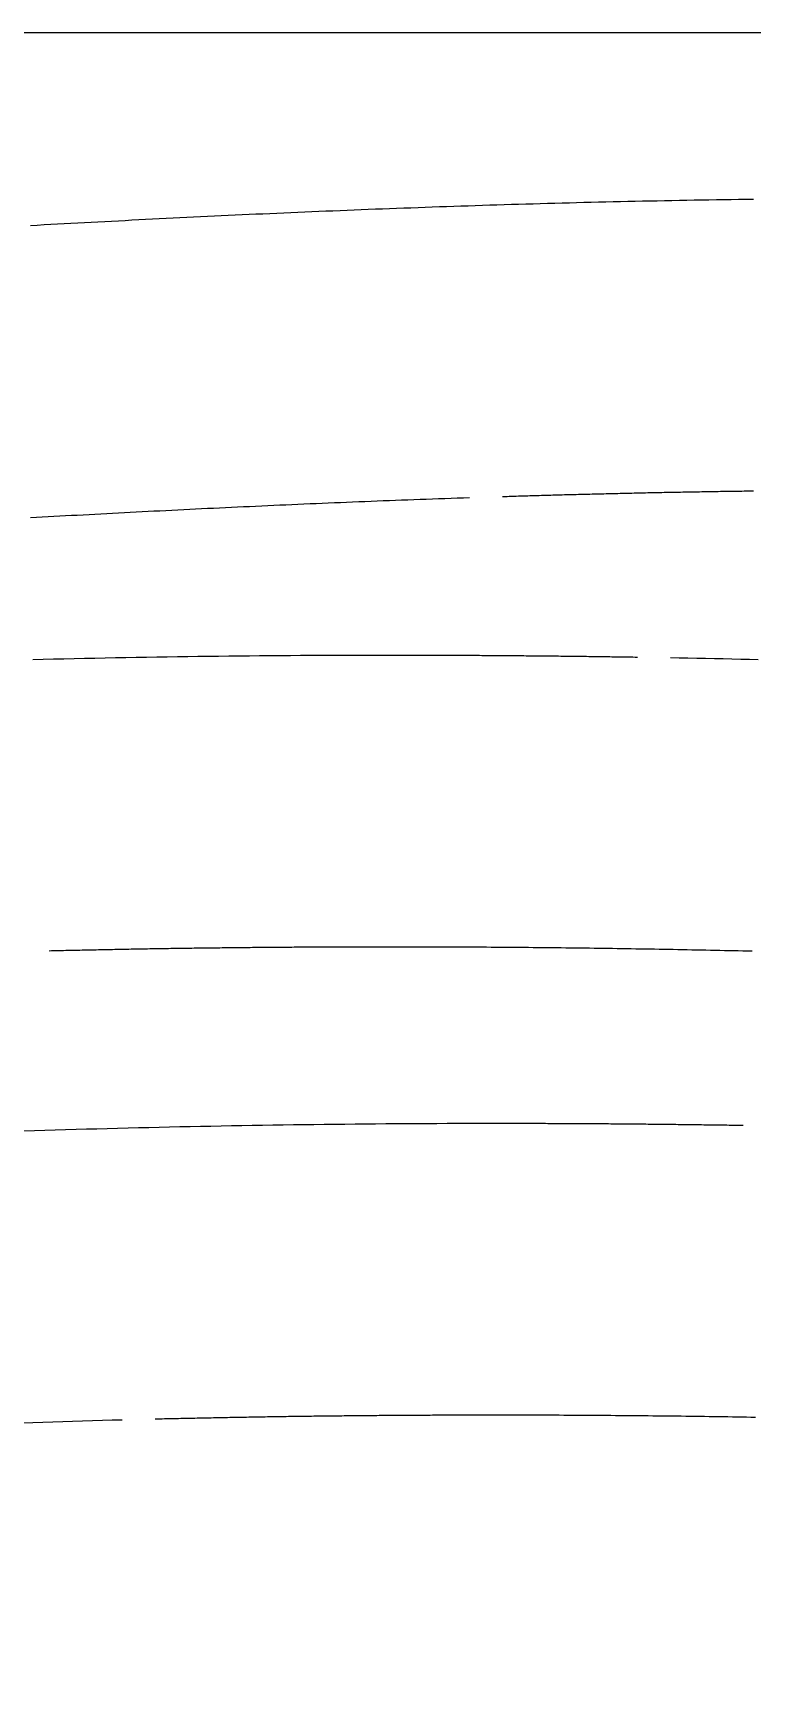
# Model space of a CAD drawing. Extents: x -537 to 363, y 432 to 791.
# Drawn here: x 192.88 to 214.75, y 611.59 to 661.58 of the extents above; entities that cross this region are included whole.
import ezdxf

# ---------------------------------------------------------------- set-up
doc = ezdxf.new("R2010")
doc.units = 0
doc.layers.get('0').update_dxf_attribs({"linetype": 'CONTINUOUS'})
doc.layers.add('90X10', color=1, linetype='CONTINUOUS')

msp = doc.modelspace()

# ---------------------------------------------------------------- linework, layer by layer
for points in [[(192.813, 655.728, 0), (193.017, 655.739, 0), (193.221, 655.75, 0), (193.425, 655.761, 0), (193.63, 655.772, 0), (193.834, 655.784, 0), (194.039, 655.795, 0), (194.245, 655.806, 0), (194.45, 655.817, 0), (194.656, 655.828, 0), (194.862, 655.838, 0), (195.068, 655.849, 0), (195.275, 655.86, 0), (195.481, 655.871, 0), (195.688, 655.881, 0), (195.896, 655.892, 0), (196.103, 655.903, 0), (196.311, 655.913, 0), (196.519, 655.924, 0), (196.727, 655.934, 0), (196.935, 655.945, 0), (197.144, 655.955, 0), (197.353, 655.965, 0), (197.562, 655.975, 0), (197.771, 655.985, 0), (197.981, 655.996, 0), (198.191, 656.006, 0), (198.401, 656.016, 0), (198.611, 656.025, 0), (198.822, 656.035, 0), (199.032, 656.045, 0), (199.243, 656.055, 0), (199.455, 656.064, 0), (199.666, 656.074, 0), (199.878, 656.083, 0), (200.09, 656.093, 0), (200.302, 656.102, 0), (200.514, 656.112, 0), (200.727, 656.121, 0), (200.94, 656.13, 0), (201.153, 656.139, 0), (201.366, 656.148, 0), (201.58, 656.157, 0), (201.794, 656.166, 0), (202.008, 656.175, 0), (202.222, 656.183, 0), (202.436, 656.192, 0), (202.651, 656.201, 0), (202.866, 656.209, 0), (203.081, 656.218, 0), (203.296, 656.226, 0), (203.512, 656.234, 0), (203.728, 656.242, 0), (203.944, 656.25, 0), (204.16, 656.258, 0), (204.377, 656.266, 0), (204.593, 656.274, 0), (204.81, 656.282, 0), (205.027, 656.29, 0), (205.245, 656.297, 0), (205.462, 656.305, 0), (205.68, 656.312, 0), (205.898, 656.319, 0), (206.116, 656.327, 0), (206.335, 656.334, 0), (206.554, 656.341, 0), (206.773, 656.348, 0), (206.992, 656.354, 0), (207.211, 656.361, 0), (207.431, 656.368, 0), (207.65, 656.374, 0), (207.87, 656.381, 0), (208.091, 656.387, 0), (208.311, 656.393, 0), (208.532, 656.4, 0), (208.753, 656.406, 0), (208.974, 656.412, 0), (209.195, 656.417, 0), (209.417, 656.423, 0), (209.638, 656.429, 0), (209.86, 656.434, 0), (210.082, 656.44, 0), (210.305, 656.445, 0), (210.527, 656.45, 0), (210.75, 656.455, 0), (210.973, 656.46, 0), (211.196, 656.465, 0), (211.42, 656.47, 0), (211.643, 656.475, 0), (211.867, 656.479, 0), (212.091, 656.484, 0), (212.316, 656.488, 0), (212.54, 656.492, 0), (212.765, 656.496, 0), (212.99, 656.5, 0), (213.215, 656.504, 0), (213.44, 656.508, 0), (213.666, 656.511, 0), (213.891, 656.515, 0), (214.117, 656.518, 0), (214.343, 656.522, 0), (214.57, 656.525, 0), (214.796, 656.528, 0)], [(206.162, 647.443, 0), (205.973, 647.437, 0), (205.785, 647.431, 0), (205.597, 647.424, 0), (205.409, 647.418, 0), (205.221, 647.411, 0), (205.033, 647.404, 0), (204.845, 647.398, 0), (204.658, 647.391, 0), (204.471, 647.384, 0), (204.283, 647.377, 0), (204.096, 647.37, 0), (203.91, 647.363, 0), (203.723, 647.356, 0), (203.536, 647.349, 0), (203.35, 647.342, 0), (203.164, 647.334, 0), (202.978, 647.327, 0), (202.792, 647.319, 0), (202.606, 647.312, 0), (202.42, 647.304, 0), (202.235, 647.297, 0), (202.05, 647.289, 0), (201.865, 647.281, 0), (201.68, 647.274, 0), (201.495, 647.266, 0), (201.31, 647.258, 0), (201.126, 647.25, 0), (200.941, 647.242, 0), (200.757, 647.234, 0), (200.573, 647.226, 0), (200.389, 647.218, 0), (200.205, 647.209, 0), (200.022, 647.201, 0), (199.839, 647.193, 0), (199.655, 647.185, 0), (199.472, 647.176, 0), (199.289, 647.168, 0), (199.107, 647.159, 0), (198.924, 647.151, 0), (198.741, 647.142, 0), (198.559, 647.133, 0), (198.377, 647.125, 0), (198.195, 647.116, 0), (198.013, 647.107, 0), (197.832, 647.098, 0), (197.65, 647.089, 0), (197.469, 647.08, 0), (197.288, 647.071, 0), (197.107, 647.062, 0), (196.926, 647.053, 0), (196.745, 647.044, 0), (196.565, 647.035, 0), (196.384, 647.026, 0), (196.204, 647.017, 0), (196.024, 647.007, 0), (195.844, 646.998, 0), (195.665, 646.989, 0), (195.485, 646.979, 0), (195.306, 646.97, 0), (195.127, 646.96, 0), (194.948, 646.951, 0), (194.769, 646.941, 0), (194.59, 646.932, 0), (194.412, 646.922, 0), (194.233, 646.912, 0), (194.055, 646.903, 0), (193.877, 646.893, 0), (193.699, 646.883, 0), (193.522, 646.873, 0), (193.344, 646.864, 0), (193.167, 646.854, 0), (192.989, 646.844, 0), (192.812, 646.834, 0)], [(214.793, 647.647, 0), (214.721, 647.646, 0), (214.65, 647.645, 0), (214.578, 647.644, 0), (214.506, 647.643, 0), (214.435, 647.642, 0), (214.363, 647.641, 0), (214.292, 647.64, 0), (214.22, 647.639, 0), (214.148, 647.638, 0), (214.077, 647.637, 0), (214.005, 647.636, 0), (213.934, 647.635, 0), (213.862, 647.634, 0), (213.791, 647.633, 0), (213.72, 647.631, 0), (213.648, 647.63, 0), (213.577, 647.629, 0), (213.505, 647.628, 0), (213.434, 647.627, 0), (213.363, 647.626, 0), (213.291, 647.624, 0), (213.22, 647.623, 0), (213.149, 647.622, 0), (213.078, 647.621, 0), (213.006, 647.619, 0), (212.935, 647.618, 0), (212.864, 647.617, 0), (212.793, 647.616, 0), (212.721, 647.614, 0), (212.65, 647.613, 0), (212.579, 647.612, 0), (212.508, 647.61, 0), (212.437, 647.609, 0), (212.366, 647.608, 0), (212.295, 647.606, 0), (212.224, 647.605, 0), (212.153, 647.603, 0), (212.082, 647.602, 0), (212.011, 647.601, 0), (211.94, 647.599, 0), (211.869, 647.598, 0), (211.798, 647.596, 0), (211.727, 647.595, 0), (211.656, 647.593, 0), (211.585, 647.592, 0), (211.515, 647.59, 0), (211.444, 647.589, 0), (211.373, 647.587, 0), (211.302, 647.586, 0), (211.231, 647.584, 0), (211.161, 647.583, 0), (211.09, 647.581, 0), (211.019, 647.579, 0), (210.949, 647.578, 0), (210.878, 647.576, 0), (210.807, 647.575, 0), (210.737, 647.573, 0), (210.666, 647.571, 0), (210.595, 647.57, 0), (210.525, 647.568, 0), (210.454, 647.566, 0), (210.384, 647.565, 0), (210.313, 647.563, 0), (210.243, 647.561, 0), (210.172, 647.56, 0), (210.102, 647.558, 0), (210.032, 647.556, 0), (209.961, 647.554, 0), (209.891, 647.553, 0), (209.82, 647.551, 0), (209.75, 647.549, 0), (209.68, 647.547, 0), (209.609, 647.545, 0), (209.539, 647.544, 0), (209.469, 647.542, 0), (209.399, 647.54, 0), (209.328, 647.538, 0), (209.258, 647.536, 0), (209.188, 647.534, 0), (209.118, 647.532, 0), (209.048, 647.531, 0), (208.977, 647.529, 0), (208.907, 647.527, 0), (208.837, 647.525, 0), (208.767, 647.523, 0), (208.697, 647.521, 0), (208.627, 647.519, 0), (208.557, 647.517, 0), (208.487, 647.515, 0), (208.417, 647.513, 0), (208.347, 647.511, 0), (208.277, 647.509, 0), (208.207, 647.507, 0), (208.137, 647.505, 0), (208.068, 647.503, 0), (207.998, 647.501, 0), (207.928, 647.499, 0), (207.858, 647.497, 0), (207.788, 647.495, 0), (207.719, 647.493, 0), (207.649, 647.491, 0), (207.579, 647.488, 0), (207.509, 647.486, 0), (207.44, 647.484, 0), (207.37, 647.482, 0), (207.3, 647.48, 0), (207.231, 647.478, 0), (207.161, 647.476, 0)], [(192.877, 642.532, 0), (193.192, 642.54, 0), (193.507, 642.547, 0), (193.822, 642.554, 0), (194.137, 642.561, 0), (194.452, 642.568, 0), (194.766, 642.575, 0), (195.081, 642.581, 0), (195.395, 642.587, 0), (195.709, 642.593, 0), (196.023, 642.598, 0), (196.337, 642.604, 0), (196.65, 642.609, 0), (196.963, 642.614, 0), (197.277, 642.618, 0), (197.59, 642.623, 0), (197.902, 642.627, 0), (198.215, 642.631, 0), (198.528, 642.635, 0), (198.84, 642.638, 0), (199.152, 642.641, 0), (199.464, 642.645, 0), (199.776, 642.647, 0), (200.088, 642.65, 0), (200.4, 642.652, 0), (200.711, 642.655, 0), (201.022, 642.657, 0), (201.333, 642.658, 0), (201.644, 642.66, 0), (201.955, 642.661, 0), (202.266, 642.662, 0)], [(202.266, 642.662, 0), (202.337, 642.663, 0), (202.409, 642.663, 0), (202.48, 642.663, 0), (202.552, 642.663, 0), (202.623, 642.663, 0), (202.694, 642.664, 0), (202.766, 642.664, 0), (202.837, 642.664, 0), (202.908, 642.664, 0), (202.98, 642.664, 0), (203.051, 642.664, 0), (203.122, 642.664, 0), (203.194, 642.664, 0), (203.265, 642.664, 0), (203.336, 642.665, 0), (203.407, 642.665, 0), (203.479, 642.665, 0), (203.55, 642.665, 0), (203.621, 642.665, 0), (203.692, 642.665, 0), (203.764, 642.665, 0), (203.835, 642.665, 0), (203.906, 642.665, 0), (203.977, 642.665, 0), (204.048, 642.665, 0), (204.119, 642.665, 0), (204.191, 642.665, 0), (204.262, 642.664, 0), (204.333, 642.664, 0), (204.404, 642.664, 0), (204.475, 642.664, 0), (204.546, 642.664, 0), (204.617, 642.664, 0), (204.688, 642.664, 0), (204.76, 642.664, 0), (204.831, 642.663, 0), (204.902, 642.663, 0), (204.973, 642.663, 0), (205.044, 642.663, 0), (205.115, 642.663, 0), (205.186, 642.663, 0), (205.257, 642.662, 0), (205.328, 642.662, 0), (205.399, 642.662, 0), (205.47, 642.662, 0), (205.541, 642.661, 0), (205.612, 642.661, 0), (205.683, 642.661, 0), (205.754, 642.66, 0), (205.825, 642.66, 0), (205.896, 642.66, 0), (205.967, 642.659, 0), (206.038, 642.659, 0), (206.109, 642.659, 0), (206.18, 642.658, 0), (206.251, 642.658, 0), (206.321, 642.658, 0), (206.392, 642.657, 0), (206.463, 642.657, 0), (206.534, 642.656, 0), (206.605, 642.656, 0), (206.676, 642.656, 0), (206.747, 642.655, 0), (206.818, 642.655, 0), (206.888, 642.654, 0), (206.959, 642.654, 0), (207.03, 642.653, 0), (207.101, 642.653, 0), (207.172, 642.652, 0), (207.243, 642.652, 0), (207.313, 642.651, 0), (207.384, 642.651, 0), (207.455, 642.65, 0), (207.526, 642.649, 0), (207.596, 642.649, 0), (207.667, 642.648, 0), (207.738, 642.648, 0), (207.809, 642.647, 0), (207.879, 642.646, 0), (207.95, 642.646, 0), (208.021, 642.645, 0), (208.092, 642.644, 0), (208.162, 642.644, 0), (208.233, 642.643, 0), (208.304, 642.642, 0), (208.374, 642.642, 0), (208.445, 642.641, 0), (208.516, 642.64, 0), (208.586, 642.64, 0), (208.657, 642.639, 0), (208.728, 642.638, 0), (208.798, 642.637, 0), (208.869, 642.637, 0), (208.939, 642.636, 0), (209.01, 642.635, 0), (209.081, 642.634, 0), (209.151, 642.633, 0), (209.222, 642.633, 0), (209.292, 642.632, 0), (209.363, 642.631, 0), (209.434, 642.63, 0), (209.504, 642.629, 0), (209.575, 642.628, 0), (209.645, 642.627, 0), (209.716, 642.627, 0), (209.786, 642.626, 0), (209.857, 642.625, 0), (209.927, 642.624, 0), (209.998, 642.623, 0), (210.068, 642.622, 0), (210.139, 642.621, 0), (210.209, 642.62, 0), (210.28, 642.619, 0), (210.35, 642.618, 0), (210.421, 642.617, 0), (210.491, 642.616, 0), (210.562, 642.615, 0), (210.632, 642.614, 0), (210.702, 642.613, 0), (210.773, 642.612, 0), (210.843, 642.611, 0), (210.914, 642.61, 0), (210.984, 642.609, 0), (211.055, 642.608, 0), (211.125, 642.607, 0), (211.195, 642.605, 0), (211.266, 642.604, 0)], [(212.266, 642.587, 0), (212.533, 642.582, 0), (212.801, 642.577, 0), (213.069, 642.572, 0), (213.336, 642.567, 0), (213.604, 642.561, 0), (213.871, 642.556, 0), (214.138, 642.55, 0), (214.405, 642.544, 0), (214.672, 642.538, 0), (214.939, 642.532, 0)], [(202.381, 633.787, 0), (202.31, 633.787, 0), (202.24, 633.787, 0), (202.17, 633.786, 0), (202.099, 633.786, 0), (202.029, 633.786, 0), (201.958, 633.786, 0), (201.888, 633.785, 0), (201.817, 633.785, 0), (201.747, 633.785, 0), (201.677, 633.784, 0), (201.606, 633.784, 0), (201.536, 633.784, 0), (201.465, 633.783, 0), (201.395, 633.783, 0), (201.324, 633.783, 0), (201.254, 633.782, 0), (201.183, 633.782, 0), (201.113, 633.782, 0), (201.042, 633.781, 0), (200.972, 633.781, 0), (200.901, 633.78, 0), (200.831, 633.78, 0), (200.76, 633.779, 0), (200.69, 633.779, 0), (200.619, 633.778, 0), (200.549, 633.778, 0), (200.478, 633.777, 0), (200.407, 633.777, 0), (200.337, 633.776, 0), (200.266, 633.776, 0), (200.196, 633.775, 0), (200.125, 633.775, 0), (200.054, 633.774, 0), (199.984, 633.773, 0), (199.913, 633.773, 0), (199.843, 633.772, 0), (199.772, 633.772, 0), (199.701, 633.771, 0), (199.631, 633.77, 0), (199.56, 633.77, 0), (199.489, 633.769, 0), (199.419, 633.768, 0), (199.348, 633.768, 0), (199.277, 633.767, 0), (199.207, 633.766, 0), (199.136, 633.765, 0), (199.065, 633.765, 0), (198.994, 633.764, 0), (198.924, 633.763, 0), (198.853, 633.762, 0), (198.782, 633.762, 0), (198.711, 633.761, 0), (198.641, 633.76, 0), (198.57, 633.759, 0), (198.499, 633.758, 0), (198.428, 633.757, 0), (198.358, 633.757, 0), (198.287, 633.756, 0), (198.216, 633.755, 0), (198.145, 633.754, 0), (198.074, 633.753, 0), (198.003, 633.752, 0), (197.933, 633.751, 0), (197.862, 633.75, 0), (197.791, 633.749, 0), (197.72, 633.748, 0), (197.649, 633.747, 0), (197.578, 633.746, 0), (197.507, 633.745, 0), (197.436, 633.744, 0), (197.366, 633.743, 0), (197.295, 633.742, 0), (197.224, 633.741, 0), (197.153, 633.74, 0), (197.082, 633.739, 0), (197.011, 633.738, 0), (196.94, 633.737, 0), (196.869, 633.736, 0), (196.798, 633.735, 0), (196.727, 633.733, 0), (196.656, 633.732, 0), (196.585, 633.731, 0), (196.514, 633.73, 0), (196.443, 633.729, 0), (196.372, 633.728, 0), (196.301, 633.726, 0), (196.23, 633.725, 0), (196.159, 633.724, 0), (196.088, 633.723, 0), (196.017, 633.721, 0), (195.946, 633.72, 0), (195.875, 633.719, 0), (195.804, 633.718, 0), (195.733, 633.716, 0), (195.661, 633.715, 0), (195.59, 633.714, 0), (195.519, 633.712, 0), (195.448, 633.711, 0), (195.377, 633.71, 0), (195.306, 633.708, 0), (195.235, 633.707, 0), (195.163, 633.705, 0), (195.092, 633.704, 0), (195.021, 633.703, 0), (194.95, 633.701, 0), (194.879, 633.7, 0), (194.808, 633.698, 0), (194.736, 633.697, 0), (194.665, 633.695, 0), (194.594, 633.694, 0), (194.523, 633.692, 0), (194.451, 633.691, 0), (194.38, 633.689, 0), (194.309, 633.688, 0), (194.238, 633.686, 0), (194.166, 633.685, 0), (194.095, 633.683, 0), (194.024, 633.681, 0), (193.952, 633.68, 0), (193.881, 633.678, 0), (193.81, 633.677, 0), (193.738, 633.675, 0), (193.667, 633.673, 0), (193.596, 633.672, 0), (193.524, 633.67, 0), (193.453, 633.668, 0), (193.382, 633.667, 0)], [(214.755, 633.658, 0), (214.614, 633.661, 0), (214.473, 633.665, 0), (214.331, 633.668, 0), (214.19, 633.671, 0), (214.049, 633.674, 0), (213.908, 633.677, 0), (213.767, 633.68, 0), (213.625, 633.683, 0), (213.484, 633.686, 0), (213.343, 633.689, 0), (213.202, 633.692, 0), (213.06, 633.695, 0), (212.919, 633.698, 0), (212.778, 633.701, 0), (212.636, 633.703, 0), (212.495, 633.706, 0), (212.353, 633.709, 0), (212.212, 633.711, 0), (212.07, 633.714, 0), (211.929, 633.716, 0), (211.787, 633.719, 0), (211.646, 633.721, 0), (211.504, 633.724, 0), (211.362, 633.726, 0), (211.221, 633.728, 0), (211.079, 633.731, 0), (210.937, 633.733, 0), (210.796, 633.735, 0), (210.654, 633.737, 0), (210.512, 633.739, 0), (210.37, 633.741, 0), (210.229, 633.743, 0), (210.087, 633.745, 0), (209.945, 633.747, 0), (209.803, 633.749, 0), (209.661, 633.751, 0), (209.519, 633.753, 0), (209.377, 633.755, 0), (209.235, 633.756, 0), (209.093, 633.758, 0), (208.951, 633.76, 0), (208.809, 633.761, 0), (208.667, 633.763, 0), (208.524, 633.764, 0), (208.382, 633.766, 0), (208.24, 633.767, 0), (208.098, 633.769, 0), (207.955, 633.77, 0), (207.813, 633.771, 0), (207.671, 633.772, 0), (207.528, 633.774, 0), (207.386, 633.775, 0), (207.243, 633.776, 0), (207.101, 633.777, 0), (206.958, 633.778, 0), (206.816, 633.779, 0), (206.673, 633.78, 0), (206.531, 633.781, 0), (206.388, 633.782, 0), (206.245, 633.782, 0), (206.103, 633.783, 0), (205.96, 633.784, 0), (205.817, 633.785, 0), (205.674, 633.785, 0), (205.532, 633.786, 0), (205.389, 633.786, 0), (205.246, 633.787, 0), (205.103, 633.787, 0), (204.96, 633.788, 0), (204.817, 633.788, 0), (204.674, 633.788, 0), (204.531, 633.789, 0), (204.388, 633.789, 0), (204.245, 633.789, 0), (204.101, 633.789, 0), (203.958, 633.789, 0), (203.815, 633.789, 0), (203.672, 633.789, 0), (203.528, 633.789, 0), (203.385, 633.789, 0), (203.242, 633.789, 0), (203.098, 633.789, 0), (202.955, 633.789, 0), (202.811, 633.788, 0), (202.668, 633.788, 0), (202.524, 633.788, 0), (202.381, 633.787, 0)], [(192.61, 628.199, 0), (192.927, 628.209, 0), (193.244, 628.219, 0), (193.561, 628.229, 0), (193.878, 628.238, 0), (194.195, 628.248, 0), (194.511, 628.257, 0), (194.827, 628.266, 0), (195.144, 628.274, 0), (195.46, 628.283, 0), (195.775, 628.291, 0), (196.091, 628.299, 0), (196.406, 628.306, 0), (196.721, 628.314, 0), (197.036, 628.321, 0), (197.351, 628.328, 0), (197.666, 628.335, 0), (197.981, 628.341, 0), (198.295, 628.347, 0), (198.609, 628.353, 0), (198.923, 628.359, 0), (199.237, 628.365, 0), (199.551, 628.37, 0), (199.864, 628.375, 0), (200.177, 628.38, 0), (200.491, 628.385, 0), (200.804, 628.389, 0), (201.116, 628.393, 0), (201.429, 628.397, 0), (201.742, 628.401, 0), (202.054, 628.405, 0), (202.366, 628.408, 0), (202.678, 628.411, 0), (202.99, 628.414, 0), (203.302, 628.416, 0), (203.614, 628.419, 0), (203.925, 628.421, 0), (204.236, 628.423, 0), (204.548, 628.425, 0), (204.859, 628.426, 0), (205.169, 628.428, 0), (205.48, 628.429, 0)], [(205.48, 628.429, 0), (205.551, 628.429, 0), (205.623, 628.429, 0), (205.694, 628.429, 0), (205.766, 628.43, 0), (205.837, 628.43, 0), (205.908, 628.43, 0), (205.98, 628.43, 0), (206.051, 628.43, 0), (206.122, 628.43, 0), (206.194, 628.431, 0), (206.265, 628.431, 0), (206.336, 628.431, 0), (206.408, 628.431, 0), (206.479, 628.431, 0), (206.55, 628.431, 0), (206.621, 628.431, 0), (206.693, 628.431, 0), (206.764, 628.431, 0), (206.835, 628.431, 0), (206.906, 628.431, 0), (206.978, 628.431, 0), (207.049, 628.431, 0), (207.12, 628.431, 0), (207.191, 628.431, 0), (207.262, 628.431, 0), (207.333, 628.431, 0), (207.405, 628.431, 0), (207.476, 628.431, 0), (207.547, 628.431, 0), (207.618, 628.431, 0), (207.689, 628.431, 0), (207.76, 628.43, 0), (207.831, 628.43, 0), (207.903, 628.43, 0), (207.974, 628.43, 0), (208.045, 628.43, 0), (208.116, 628.43, 0), (208.187, 628.43, 0), (208.258, 628.429, 0), (208.329, 628.429, 0), (208.4, 628.429, 0), (208.471, 628.429, 0), (208.542, 628.428, 0), (208.613, 628.428, 0), (208.684, 628.428, 0), (208.755, 628.428, 0), (208.826, 628.427, 0), (208.897, 628.427, 0), (208.968, 628.427, 0), (209.039, 628.427, 0), (209.11, 628.426, 0), (209.181, 628.426, 0), (209.252, 628.426, 0), (209.323, 628.425, 0), (209.394, 628.425, 0), (209.465, 628.424, 0), (209.536, 628.424, 0), (209.606, 628.424, 0), (209.677, 628.423, 0), (209.748, 628.423, 0), (209.819, 628.422, 0), (209.89, 628.422, 0), (209.961, 628.421, 0), (210.032, 628.421, 0), (210.102, 628.421, 0), (210.173, 628.42, 0), (210.244, 628.42, 0), (210.315, 628.419, 0), (210.386, 628.419, 0), (210.457, 628.418, 0), (210.527, 628.417, 0), (210.598, 628.417, 0), (210.669, 628.416, 0), (210.74, 628.416, 0), (210.81, 628.415, 0), (210.881, 628.415, 0), (210.952, 628.414, 0), (211.023, 628.413, 0), (211.093, 628.413, 0), (211.164, 628.412, 0), (211.235, 628.412, 0), (211.306, 628.411, 0), (211.376, 628.41, 0), (211.447, 628.41, 0), (211.518, 628.409, 0), (211.588, 628.408, 0), (211.659, 628.407, 0), (211.73, 628.407, 0), (211.8, 628.406, 0), (211.871, 628.405, 0), (211.942, 628.405, 0), (212.012, 628.404, 0), (212.083, 628.403, 0), (212.153, 628.402, 0), (212.224, 628.401, 0), (212.295, 628.401, 0), (212.365, 628.4, 0), (212.436, 628.399, 0), (212.506, 628.398, 0), (212.577, 628.397, 0), (212.648, 628.396, 0), (212.718, 628.396, 0), (212.789, 628.395, 0), (212.859, 628.394, 0), (212.93, 628.393, 0), (213, 628.392, 0), (213.071, 628.391, 0), (213.141, 628.39, 0), (213.212, 628.389, 0), (213.282, 628.388, 0), (213.353, 628.387, 0), (213.423, 628.386, 0), (213.494, 628.385, 0), (213.564, 628.384, 0), (213.635, 628.383, 0), (213.705, 628.382, 0), (213.776, 628.381, 0), (213.846, 628.38, 0), (213.917, 628.379, 0), (213.987, 628.378, 0), (214.057, 628.377, 0), (214.128, 628.376, 0), (214.198, 628.375, 0), (214.269, 628.374, 0), (214.339, 628.373, 0), (214.409, 628.372, 0), (214.48, 628.371, 0)], [(195.596, 619.408, 0), (195.295, 619.4, 0), (194.994, 619.392, 0), (194.693, 619.383, 0), (194.391, 619.374, 0), (194.09, 619.365, 0), (193.788, 619.356, 0), (193.486, 619.347, 0), (193.184, 619.337, 0), (192.882, 619.328, 0), (192.579, 619.318, 0)], [(205.595, 619.554, 0), (205.524, 619.553, 0), (205.454, 619.553, 0), (205.384, 619.553, 0), (205.313, 619.553, 0), (205.243, 619.552, 0), (205.172, 619.552, 0), (205.102, 619.552, 0), (205.031, 619.552, 0), (204.961, 619.551, 0), (204.891, 619.551, 0), (204.82, 619.551, 0), (204.75, 619.55, 0), (204.679, 619.55, 0), (204.609, 619.549, 0), (204.538, 619.549, 0), (204.468, 619.549, 0), (204.397, 619.548, 0), (204.327, 619.548, 0), (204.256, 619.547, 0), (204.186, 619.547, 0), (204.115, 619.547, 0), (204.045, 619.546, 0), (203.974, 619.546, 0), (203.904, 619.545, 0), (203.833, 619.545, 0), (203.763, 619.544, 0), (203.692, 619.544, 0), (203.621, 619.543, 0), (203.551, 619.543, 0), (203.48, 619.542, 0), (203.41, 619.542, 0), (203.339, 619.541, 0), (203.268, 619.54, 0), (203.198, 619.54, 0), (203.127, 619.539, 0), (203.057, 619.539, 0), (202.986, 619.538, 0), (202.915, 619.537, 0), (202.845, 619.537, 0), (202.774, 619.536, 0), (202.703, 619.535, 0), (202.633, 619.535, 0), (202.562, 619.534, 0), (202.491, 619.533, 0), (202.421, 619.532, 0), (202.35, 619.532, 0), (202.279, 619.531, 0), (202.208, 619.53, 0), (202.138, 619.529, 0), (202.067, 619.529, 0), (201.996, 619.528, 0), (201.925, 619.527, 0), (201.855, 619.526, 0), (201.784, 619.525, 0), (201.713, 619.525, 0), (201.642, 619.524, 0), (201.572, 619.523, 0), (201.501, 619.522, 0), (201.43, 619.521, 0), (201.359, 619.52, 0), (201.288, 619.519, 0), (201.217, 619.518, 0), (201.147, 619.518, 0), (201.076, 619.517, 0), (201.005, 619.516, 0), (200.934, 619.515, 0), (200.863, 619.514, 0), (200.792, 619.513, 0), (200.721, 619.512, 0), (200.651, 619.511, 0), (200.58, 619.51, 0), (200.509, 619.509, 0), (200.438, 619.508, 0), (200.367, 619.506, 0), (200.296, 619.505, 0), (200.225, 619.504, 0), (200.154, 619.503, 0), (200.083, 619.502, 0), (200.012, 619.501, 0), (199.941, 619.5, 0), (199.87, 619.499, 0), (199.799, 619.498, 0), (199.728, 619.496, 0), (199.657, 619.495, 0), (199.586, 619.494, 0), (199.515, 619.493, 0), (199.444, 619.492, 0), (199.373, 619.49, 0), (199.302, 619.489, 0), (199.231, 619.488, 0), (199.16, 619.487, 0), (199.089, 619.485, 0), (199.018, 619.484, 0), (198.947, 619.483, 0), (198.875, 619.481, 0), (198.804, 619.48, 0), (198.733, 619.479, 0), (198.662, 619.477, 0), (198.591, 619.476, 0), (198.52, 619.475, 0), (198.449, 619.473, 0), (198.378, 619.472, 0), (198.306, 619.47, 0), (198.235, 619.469, 0), (198.164, 619.468, 0), (198.093, 619.466, 0), (198.022, 619.465, 0), (197.95, 619.463, 0), (197.879, 619.462, 0), (197.808, 619.46, 0), (197.737, 619.459, 0), (197.665, 619.457, 0), (197.594, 619.456, 0), (197.523, 619.454, 0), (197.452, 619.453, 0), (197.38, 619.451, 0), (197.309, 619.449, 0), (197.238, 619.448, 0), (197.166, 619.446, 0), (197.095, 619.445, 0), (197.024, 619.443, 0), (196.952, 619.441, 0), (196.881, 619.44, 0), (196.81, 619.438, 0), (196.738, 619.436, 0), (196.667, 619.435, 0), (196.596, 619.433, 0)], [(214.86, 619.488, 0), (214.718, 619.49, 0), (214.577, 619.492, 0), (214.435, 619.495, 0), (214.293, 619.497, 0), (214.151, 619.499, 0), (214.01, 619.501, 0), (213.868, 619.504, 0), (213.726, 619.506, 0), (213.584, 619.508, 0), (213.443, 619.51, 0), (213.301, 619.512, 0), (213.159, 619.514, 0), (213.017, 619.516, 0), (212.875, 619.517, 0), (212.733, 619.519, 0), (212.591, 619.521, 0), (212.449, 619.523, 0), (212.307, 619.524, 0), (212.165, 619.526, 0), (212.023, 619.528, 0), (211.881, 619.529, 0), (211.738, 619.531, 0), (211.596, 619.532, 0), (211.454, 619.534, 0), (211.312, 619.535, 0), (211.169, 619.536, 0), (211.027, 619.538, 0), (210.885, 619.539, 0), (210.742, 619.54, 0), (210.6, 619.541, 0), (210.457, 619.542, 0), (210.315, 619.543, 0), (210.172, 619.544, 0), (210.03, 619.545, 0), (209.887, 619.546, 0), (209.745, 619.547, 0), (209.602, 619.548, 0), (209.459, 619.549, 0), (209.317, 619.55, 0), (209.174, 619.55, 0), (209.031, 619.551, 0), (208.889, 619.552, 0), (208.746, 619.552, 0), (208.603, 619.553, 0), (208.46, 619.553, 0), (208.317, 619.554, 0), (208.174, 619.554, 0), (208.031, 619.554, 0), (207.888, 619.555, 0), (207.745, 619.555, 0), (207.602, 619.555, 0), (207.459, 619.555, 0), (207.316, 619.556, 0), (207.172, 619.556, 0), (207.029, 619.556, 0), (206.886, 619.556, 0), (206.742, 619.556, 0), (206.599, 619.555, 0), (206.456, 619.555, 0), (206.312, 619.555, 0), (206.169, 619.555, 0), (206.025, 619.555, 0), (205.882, 619.554, 0), (205.738, 619.554, 0), (205.595, 619.554, 0)]]:
    msp.add_polyline3d(points)
at = {"layer": '90X10', "color": 1, "linetype": 'CONTINUOUS'}
msp.add_lwpolyline([(-537.056, 561.58), (362.944, 561.58), (362.944, 661.58), (-537.056, 661.58)], close=True, dxfattribs=at)

doc.saveas('drawing.dxf')
